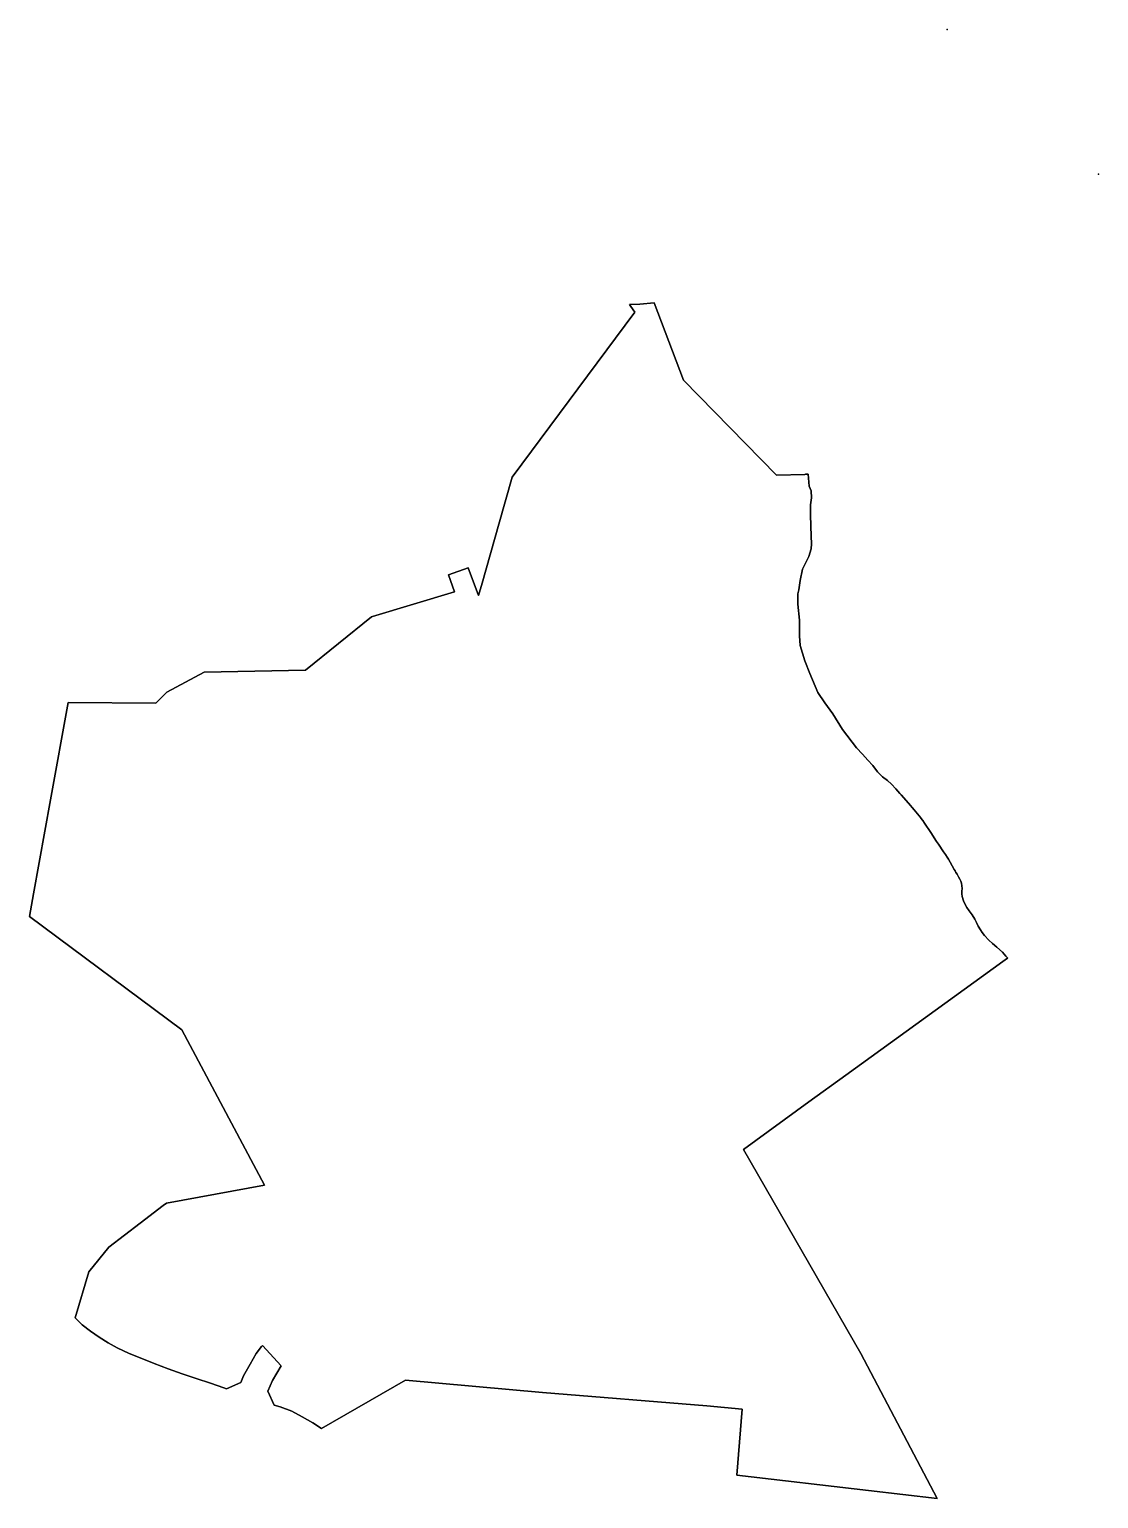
# Model space of a CAD drawing. Header units: inches. Extents: x 11258954 to 11313122, y 3645444 to 3695200.
# Drawn here: x 11276408 to 11278765, y 3659680 to 3662920 of the extents above; entities that cross this region are included whole.
import ezdxf

# ---------------------------------------------------------------- set-up
doc = ezdxf.new("R2010")
doc.units = ezdxf.units.IN
doc.header["$MEASUREMENT"] = 0
for name, color, linetype in [('SchoolLocation_Elementary', 112, 'Continuous'), ('SchoolLocation_Middle', 163, 'Continuous'), ('SchoolZone_Elementary', 251, 'Continuous')]:
    doc.layers.add(name, color=color, linetype=linetype)

msp = doc.modelspace()

# ---------------------------------------------------------------- linework, layer by layer
at = {"layer": 'SchoolLocation_Elementary'}
msp.add_point((11278431.2346, 3662919.8333), dxfattribs=at)
at = {"layer": 'SchoolLocation_Middle'}
msp.add_point((11278765.416, 3662600.7231), dxfattribs=at)
at = {"layer": 'SchoolZone_Elementary'}
for points in [[(11277850.6045, 3662146.209, 0), (11278055.4945, 3661936.5385, 0), (11278118.094, 3661938.5625, 0), (11278119.375, 3661938.625, 0), (11278125.481, 3661938.8835, 0), (11278127.671, 3661912.228, 0), (11278131.517, 3661902.003, 0), (11278132.7365, 3661886.8065, 0), (11278130.2035, 3661871.61, 0), (11278130.2035, 3661848.815, 0), (11278131.517, 3661801.9125, 0), (11278132.7365, 3661785.4965, 0), (11278131.517, 3661774.052, 0), (11278126.4515, 3661757.636, 0), (11278112.4745, 3661729.776, 0), (11278107.409, 3661704.3545, 0), (11278104.876, 3661684.0925, 0), (11278102.3435, 3661675.2745, 0), (11278102.3435, 3661652.48, 0), (11278106.1895, 3661616.9275, 0), (11278106.1895, 3661582.782, 0), (11278107.409, 3661561.207, 0), (11278117.54, 3661526.968, 0), (11278128.984, 3661499.1075, 0), (11278146.7135, 3661457.364, 0), (11278161.91, 3661434.4755, 0), (11278179.639, 3661410.461, 0), (11278201.1205, 3661376.222, 0), (11278232.0315, 3661335.1875, 0), (11278244.625, 3661321.5625, 0), (11278256.625, 3661308.5625, 0), (11278267.844, 3661296.75, 0), (11278278.0315, 3661282.75, 0), (11278289.25, 3661271.5625, 0), (11278300.094, 3661263.6875, 0), (11278308.719, 3661255, 0), (11278318.469, 3661244.8125, 0), (11278327.3125, 3661235.0625, 0), (11278330.094, 3661232, 0), (11278346.1875, 3661213.625, 0), (11278359.094, 3661198.4375, 0), (11278369.9375, 3661185.1875, 0), (11278373.219, 3661181, 0), (11278373.594, 3661180.5625, 0), (11278377.719, 3661175.125, 0), (11278381.9375, 3661169.375, 0), (11278395.8125, 3661148.75, 0), (11278408.4065, 3661128.625, 0), (11278412.1875, 3661122.9375, 0), (11278423.1565, 3661106.375, 0), (11278427.5625, 3661100.1875, 0), (11278431.5, 3661094.6875, 0), (11278434.5625, 3661090.125, 0), (11278438.25, 3661083.4375, 0), (11278442.5625, 3661075.125, 0), (11278446.969, 3661067.125, 0), (11278448.9375, 3661063.875, 0), (11278450.1875, 3661061.9375, 0), (11278451.0315, 3661060.625, 0), (11278453.375, 3661056.75, 0), (11278456.75, 3661050.8125, 0), (11278459.594, 3661045.625, 0), (11278461.7815, 3661041.5, 0), (11278463.25, 3661037.0625, 0), (11278464.094, 3661031.125, 0), (11278464.375, 3661024.9375, 0), (11278464.1875, 3661019.25, 0), (11278464.1565, 3661013.75, 0), (11278465, 3661007.6875, 0), (11278467.875, 3660998, 0), (11278471.25, 3660990.0625, 0), (11278471.4375, 3660989.625, 0), (11278475, 3660983.3125, 0), (11278480.1875, 3660976.1875, 0), (11278486.6565, 3660967.25, 0), (11278492.594, 3660957.875, 0), (11278496.375, 3660950.125, 0), (11278499.9375, 3660942.4375, 0), (11278504.8125, 3660934.0625, 0), (11278508.9375, 3660928.5, 0), (11278514.1565, 3660921.4375, 0), (11278523.3125, 3660911.0625, 0), (11278531.219, 3660904.0625, 0), (11278541.25, 3660896.1875, 0), (11278553.375, 3660884.875, 0), (11278561.125, 3660875.875, 0), (11278564.4375, 3660872, 0), (11278564.5, 3660871.875, 0), (11278554.2815, 3660864.5, 0), (11278341.0655, 3660709.847, 0), (11278208.0625, 3660613.375, 0), (11278126.9375, 3660554.5, 0), (11277982.844, 3660450, 0), (11278241.0625, 3660000, 0), (11278409.5275, 3659679.731, 0), (11278258.0625, 3659697.5625, 0), (11277967.6875, 3659731.125, 0), (11277979.2815, 3659877, 0), (11277901.4375, 3659884.3125, 0), (11277539.4065, 3659913.9375, 0), (11277237.375, 3659940.875, 0), (11277052.4375, 3659834, 0), (11277033.1565, 3659846.6875, 0), (11277009.75, 3659860.4375, 0), (11276986.5625, 3659872.5, 0), (11276961.2815, 3659881.875, 0), (11276948, 3659885.6485, 0), (11276933.81, 3659916.5495, 0), (11276944.044, 3659940.143, 0), (11276963.135, 3659972.5155, 0), (11276922.1185, 3660017.6335, 0), (11276919.8125, 3660015.3125, 0), (11276908.143, 3660000, 0), (11276894.6925, 3659975.945, 0), (11276880.154, 3659950.5275, 0), (11276874.6155, 3659935.791, 0), (11276842.5685, 3659921.899, 0), (11276837.25, 3659924.3125, 0), (11276807.4375, 3659934.3125, 0), (11276776.0625, 3659944.375, 0), (11276744.9065, 3659955, 0), (11276713.969, 3659966.1875, 0), (11276683.1875, 3659977.9375, 0), (11276652.625, 3659990.3125, 0), (11276628.125, 3660000, 0), (11276602.1875, 3660012.125, 0), (11276581.8125, 3660023.5625, 0), (11276562.094, 3660035.875, 0), (11276542.9065, 3660049.125, 0), (11276524.344, 3660063.25, 0), (11276516.651, 3660071.277, 0), (11276509.3145, 3660078.6125, 0), (11276539.7195, 3660179.5425, 0), (11276583.1665, 3660234.4275, 0), (11276652.3235, 3660287.3055, 0), (11276703.467, 3660326.41, 0), (11276710.27, 3660331.6115, 0), (11276926.769, 3660370.702, 0), (11276744.308, 3660713.644, 0), (11276408.3305, 3660963.3675, 0), (11276417.395, 3661013.271, 0), (11276455.032, 3661220.4705, 0), (11276494.111, 3661435.1695, 0), (11276686.955, 3661433.6915, 0), (11276711.2815, 3661458.3125, 0), (11276793.4375, 3661502.5, 0), (11277016.844, 3661506.625, 0), (11277162.4375, 3661624.0625, 0), (11277164.6875, 3661624.75, 0), (11277345.5315, 3661679.5625, 0), (11277331.9375, 3661717.3125, 0), (11277375.625, 3661732.3125, 0), (11277398.719, 3661671.5, 0), (11277406.4375, 3661698.75, 0), (11277443.094, 3661828.4375, 0), (11277472.4065, 3661932, 0), (11277742.7815, 3662296.4375, 0), (11277733.969, 3662308.625, 0), (11277730.9065, 3662312.8125, 0), (11277753.969, 3662313.875, 0), (11277785.4065, 3662316.4375, 0)], [(11276711.2815, 3661458.3125, 0), (11276686.955, 3661433.6915, 0), (11276494.111, 3661435.1695, 0), (11276455.032, 3661220.4705, 0), (11276417.395, 3661013.271, 0), (11276408.3305, 3660963.3675, 0), (11276744.308, 3660713.644, 0), (11276926.769, 3660370.702, 0), (11276710.27, 3660331.6115, 0), (11276703.467, 3660326.41, 0), (11276652.3235, 3660287.3055, 0), (11276583.1665, 3660234.4275, 0), (11276539.7195, 3660179.5425, 0), (11276509.3145, 3660078.6125, 0), (11276516.651, 3660071.277, 0), (11276524.344, 3660063.25, 0), (11276542.9065, 3660049.125, 0), (11276562.094, 3660035.875, 0), (11276581.8125, 3660023.5625, 0), (11276602.1875, 3660012.125, 0), (11276628.125, 3660000, 0), (11276652.625, 3659990.3125, 0), (11276683.1875, 3659977.9375, 0), (11276713.969, 3659966.1875, 0), (11276744.9065, 3659955, 0), (11276776.0625, 3659944.375, 0), (11276807.4375, 3659934.3125, 0), (11276837.25, 3659924.3125, 0), (11276842.5685, 3659921.899, 0), (11276874.6155, 3659935.791, 0), (11276880.154, 3659950.5275, 0), (11276894.6925, 3659975.945, 0), (11276908.143, 3660000, 0), (11276919.8125, 3660015.3125, 0), (11276922.1185, 3660017.6335, 0), (11276963.135, 3659972.5155, 0), (11276944.044, 3659940.143, 0), (11276933.81, 3659916.5495, 0), (11276948, 3659885.6485, 0), (11276961.2815, 3659881.875, 0), (11276986.5625, 3659872.5, 0), (11277009.75, 3659860.4375, 0), (11277033.1565, 3659846.6875, 0), (11277052.4375, 3659834, 0), (11277237.375, 3659940.875, 0), (11277539.4065, 3659913.9375, 0), (11277901.4375, 3659884.3125, 0), (11277979.2815, 3659877, 0), (11277967.6875, 3659731.125, 0), (11278258.0625, 3659697.5625, 0), (11278409.5275, 3659679.731, 0), (11278241.0625, 3660000, 0), (11277982.844, 3660450, 0), (11278126.9375, 3660554.5, 0), (11278208.0625, 3660613.375, 0), (11278341.0655, 3660709.847, 0), (11278554.2815, 3660864.5, 0), (11278564.5, 3660871.875, 0), (11278564.4375, 3660872, 0), (11278561.125, 3660875.875, 0), (11278553.375, 3660884.875, 0), (11278541.25, 3660896.1875, 0), (11278531.219, 3660904.0625, 0), (11278523.3125, 3660911.0625, 0), (11278514.1565, 3660921.4375, 0), (11278508.9375, 3660928.5, 0), (11278504.8125, 3660934.0625, 0), (11278499.9375, 3660942.4375, 0), (11278496.375, 3660950.125, 0), (11278492.594, 3660957.875, 0), (11278486.6565, 3660967.25, 0), (11278480.1875, 3660976.1875, 0), (11278475, 3660983.3125, 0), (11278471.4375, 3660989.625, 0), (11278471.25, 3660990.0625, 0), (11278467.875, 3660998, 0), (11278465, 3661007.6875, 0), (11278464.1565, 3661013.75, 0), (11278464.1875, 3661019.25, 0), (11278464.375, 3661024.9375, 0), (11278464.094, 3661031.125, 0), (11278463.25, 3661037.0625, 0), (11278461.7815, 3661041.5, 0), (11278459.594, 3661045.625, 0), (11278456.75, 3661050.8125, 0), (11278453.375, 3661056.75, 0), (11278451.0315, 3661060.625, 0), (11278450.1875, 3661061.9375, 0), (11278448.9375, 3661063.875, 0), (11278446.969, 3661067.125, 0), (11278442.5625, 3661075.125, 0), (11278438.25, 3661083.4375, 0), (11278434.5625, 3661090.125, 0), (11278431.5, 3661094.6875, 0), (11278427.5625, 3661100.1875, 0), (11278423.1565, 3661106.375, 0), (11278412.1875, 3661122.9375, 0), (11278408.4065, 3661128.625, 0), (11278395.8125, 3661148.75, 0), (11278381.9375, 3661169.375, 0), (11278377.719, 3661175.125, 0), (11278373.594, 3661180.5625, 0), (11278373.219, 3661181, 0), (11278369.9375, 3661185.1875, 0), (11278359.094, 3661198.4375, 0), (11278346.1875, 3661213.625, 0), (11278330.094, 3661232, 0), (11278327.3125, 3661235.0625, 0), (11278318.469, 3661244.8125, 0), (11278308.719, 3661255, 0), (11278300.094, 3661263.6875, 0), (11278289.25, 3661271.5625, 0), (11278278.0315, 3661282.75, 0), (11278267.844, 3661296.75, 0), (11278256.625, 3661308.5625, 0), (11278244.625, 3661321.5625, 0), (11278232.0315, 3661335.1875, 0), (11278201.1205, 3661376.222, 0), (11278179.639, 3661410.461, 0), (11278161.91, 3661434.4755, 0), (11278146.7135, 3661457.364, 0), (11278128.984, 3661499.1075, 0), (11278117.54, 3661526.968, 0), (11278107.409, 3661561.207, 0), (11278106.1895, 3661582.782, 0), (11278106.1895, 3661616.9275, 0), (11278102.3435, 3661652.48, 0), (11278102.3435, 3661675.2745, 0), (11278104.876, 3661684.0925, 0), (11278107.409, 3661704.3545, 0), (11278112.4745, 3661729.776, 0), (11278126.4515, 3661757.636, 0), (11278131.517, 3661774.052, 0), (11278132.7365, 3661785.4965, 0), (11278131.517, 3661801.9125, 0), (11278130.2035, 3661848.815, 0), (11278130.2035, 3661871.61, 0), (11278132.7365, 3661886.8065, 0), (11278131.517, 3661902.003, 0), (11278127.671, 3661912.228, 0), (11278125.481, 3661938.8835, 0), (11278119.375, 3661938.625, 0), (11278118.094, 3661938.5625, 0), (11278055.4945, 3661936.5385, 0), (11277850.6045, 3662146.209, 0), (11277785.4065, 3662316.4375, 0), (11277753.969, 3662313.875, 0), (11277730.9065, 3662312.8125, 0), (11277733.969, 3662308.625, 0), (11277742.7815, 3662296.4375, 0), (11277472.4065, 3661932, 0), (11277443.094, 3661828.4375, 0), (11277406.4375, 3661698.75, 0), (11277398.719, 3661671.5, 0), (11277375.625, 3661732.3125, 0), (11277331.9375, 3661717.3125, 0), (11277345.5315, 3661679.5625, 0), (11277164.6875, 3661624.75, 0), (11277162.4375, 3661624.0625, 0), (11277016.844, 3661506.625, 0), (11276793.4375, 3661502.5, 0)]]:
    msp.add_polyline3d(points, close=True, dxfattribs=at)

doc.saveas('drawing.dxf')
